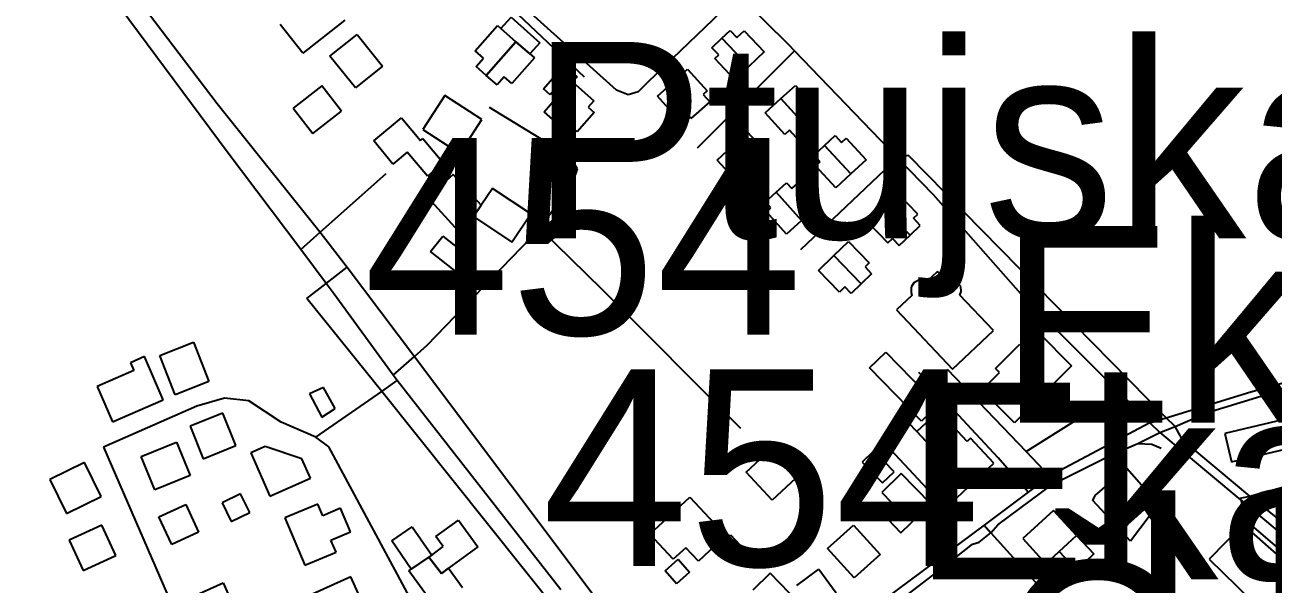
# Model space of a CAD drawing. Extents: x -8864 to 13231, y -7697 to 8949.
# Drawn here: x 73.9 to 467.7, y 3712.7 to 3889.2 of the extents above; entities that cross this region are included whole.
import ezdxf

# ---------------------------------------------------------------- set-up
doc = ezdxf.new("R2010")
doc.units = 0
for name, color, linetype in [('OSM_BUILDING_ALLOTMENT_HOUSE', 9, 'CONTINUOUS'), ('OSM_BUILDING_GARAGE', 9, 'CONTINUOUS'), ('OSM_BUILDING_HOUSE', 9, 'CONTINUOUS'), ('OSM_BUILDING_OFFICE', 9, 'CONTINUOUS'), ('OSM_BUILDING_RESIDENTIAL', 9, 'CONTINUOUS'), ('OSM_BUILDING_YES', 9, 'CONTINUOUS'), ('OSM_HIGHWAY_FOOTWAY', 8, 'CONTINUOUS'), ('OSM_HIGHWAY_RESIDENTIAL', 8, 'CONTINUOUS'), ('OSM_HIGHWAY_SECONDARY', 8, 'CONTINUOUS'), ('OSM_HIGHWAY_SERVICE', 8, 'CONTINUOUS'), ('OSM_HIGHWAY_TRACK', 8, 'CONTINUOUS'), ('OSM_LABELS', 8, 'CONTINUOUS')]:
    doc.layers.add(name, color=color, linetype=linetype)

msp = doc.modelspace()

# ---------------------------------------------------------------- linework, layer by layer
at = {"layer": 'OSM_BUILDING_ALLOTMENT_HOUSE'}
for p, q in [((341.6616, 3754.707969), (338.04751, 3751.205328)), ((348.078139, 3748.09187), (341.6616, 3754.707969)), ((338.04751, 3751.205328), (344.46405, 3744.58923)), ((344.46405, 3744.58923), (348.078139, 3748.09187))]:
    msp.add_line(p, q, dxfattribs=at)
at = {"layer": 'OSM_BUILDING_GARAGE'}
for p, q in [((224.012276, 3888.064044), (227.274144, 3891.688999)), ((227.274144, 3891.688999), (236.324681, 3883.571769)), ((228.744282, 3883.927593), (224.012276, 3888.064044)), ((233.17001, 3880.069129), (228.744282, 3883.927593)), ((236.324681, 3883.571769), (233.17001, 3880.069129)), ((237.434942, 3869.038592), (244.012278, 3876.466413)), ((244.012278, 3876.466413), (248.093442, 3872.874817)), ((246.232799, 3871.562717), (243.690685, 3868.682768)), ((246.623304, 3871.218013), (246.232799, 3871.562717)), ((248.093442, 3872.874817), (246.623304, 3871.218013)), ((239.578893, 3867.137159), (237.434942, 3869.038592)), ((242.151635, 3870.050466), (239.578893, 3867.137159)), ((243.690685, 3868.682768), (242.151635, 3870.050466))]:
    msp.add_line(p, q, dxfattribs=at)
at = {"layer": 'OSM_BUILDING_HOUSE'}
for p, q in [((161.516097, 3880.26928), (154.341518, 3889.387264)), ((174.793281, 3890.710483), (161.516097, 3880.26928)), ((170.099559, 3879.368601), (178.675364, 3886.207089)), ((178.675364, 3886.207089), (186.722838, 3876.155067)), ((178.139376, 3869.30546), (170.099559, 3879.368601)), ((186.722838, 3876.155067), (178.139376, 3869.30546)), ((273.399724, 3866.692379), (282.955621, 3875.265508)), ((282.955621, 3875.265508), (289.104167, 3868.42702)), ((289.104167, 3868.42702), (287.817796, 3867.281712)), ((287.817796, 3867.281712), (289.915805, 3864.946619)), ((206.362963, 3866.903649), (199.387464, 3856.195578)), ((218.047497, 3859.309036), (206.362963, 3866.903649)), ((279.540613, 3859.853891), (273.399724, 3866.692379)), ((289.915805, 3864.946619), (284.012282, 3859.65374)), ((281.914273, 3861.988834), (279.540613, 3859.853891)), ((284.012282, 3859.65374), (281.914273, 3861.988834)), ((199.387464, 3856.195578), (211.071999, 3848.600965)), ((211.071999, 3848.600965), (218.047497, 3859.309036)), ((208.99696, 3842.018225), (201.010742, 3834.746077)), ((217.848416, 3832.299788), (208.99696, 3842.018225)), ((221.355308, 3837.581547), (217.848416, 3832.299788)), ((233.430347, 3829.564393), (221.355308, 3837.581547)), ((201.010742, 3834.746077), (210.566639, 3824.249276)), ((217.848416, 3832.299788), (215.436471, 3828.685953)), ((215.436471, 3828.685953), (217.848416, 3832.299788)), ((210.566639, 3824.249276), (215.436471, 3828.685953)), ((215.436471, 3828.685953), (227.51151, 3820.65768)), ((227.51151, 3820.65768), (233.430347, 3829.564393)), ((411.569724, 3740.65293), (421.577382, 3749.315015)), ((421.577382, 3749.315015), (431.500813, 3737.873057)), ((410.849969, 3739.040603), (411.569724, 3740.65293)), ((422.741241, 3726.264306), (410.849969, 3739.040603)), ((431.500813, 3737.873057), (422.741241, 3726.264306)), ((458.231291, 3731.501587), (447.557476, 3720.48217)), ((481.408935, 3711.05284), (458.231291, 3731.501587)), ((447.557476, 3720.48217), (470.444156, 3698.254304))]:
    msp.add_line(p, q, dxfattribs=at)
at = {"layer": 'OSM_BUILDING_OFFICE'}
for p, q in [((168.085777, 3774.756414), (163.614107, 3772.732666)), ((163.614107, 3772.732666), (167.542132, 3765.41604)), ((171.745808, 3768.118077), (168.085777, 3774.756414)), ((167.542132, 3765.41604), (171.745808, 3768.118077))]:
    msp.add_line(p, q, dxfattribs=at)
at = {"layer": 'OSM_BUILDING_RESIDENTIAL'}
for p, q in [((215.91886, 3881.047644), (222.909672, 3889.03144)), ((222.909672, 3889.03144), (224.012276, 3888.064044)), ((224.012276, 3888.064044), (228.744282, 3883.927593)), ((293.74429, 3884.995064), (296.355316, 3887.474711)), ((296.355316, 3887.474711), (298.514581, 3885.195215)), ((298.514581, 3885.195215), (300.826986, 3887.385755)), ((300.826986, 3887.385755), (307.143985, 3880.714059)), ((219.425752, 3873.275119), (228.744282, 3883.927593)), ((228.744282, 3883.927593), (219.425752, 3873.275119)), ((228.744282, 3883.927593), (233.17001, 3880.069129)), ((290.597275, 3882.02616), (293.74429, 3884.995064)), ((302.212897, 3876.054992), (293.74429, 3884.995064)), ((293.74429, 3884.995064), (302.212897, 3876.054992)), ((218.537543, 3878.757029), (215.91886, 3881.047644)), ((233.17001, 3880.069129), (234.594206, 3878.823746)), ((292.748884, 3879.746664), (290.597275, 3882.02616)), ((291.493141, 3878.567997), (292.748884, 3879.746664)), ((307.143985, 3880.714059), (302.212897, 3876.054992)), ((216.202168, 3876.08835), (218.537543, 3878.757029)), ((219.425752, 3873.275119), (216.202168, 3876.08835)), ((234.594206, 3878.823746), (227.503853, 3870.717635)), ((297.81014, 3871.896302), (291.493141, 3878.567997)), ((302.212897, 3876.054992), (297.81014, 3871.896302)), ((222.879044, 3870.250617), (219.425752, 3873.275119)), ((225.107222, 3872.8081), (222.879044, 3870.250617)), ((227.503853, 3870.717635), (225.107222, 3872.8081)), ((243.690685, 3868.682768), (246.232799, 3871.562717)), ((246.232799, 3871.562717), (246.623304, 3871.218013)), ((246.623304, 3871.218013), (253.376751, 3865.291323)), ((237.634023, 3861.799802), (243.690685, 3868.682768)), ((312.373694, 3865.958493), (316.952562, 3870.106063)), ((316.952562, 3870.106063), (323.101107, 3863.323173)), ((253.376751, 3865.291323), (251.531421, 3863.200858)), ((307.43495, 3861.488457), (312.373694, 3865.958493)), ((312.373694, 3865.958493), (320.658534, 3856.80715)), ((320.658534, 3856.80715), (312.373694, 3865.958493)), ((323.101107, 3863.323173), (321.592685, 3861.955475)), ((244.770318, 3855.528409), (237.634023, 3861.799802)), ((253.422692, 3861.544054), (248.070471, 3855.472811)), ((251.531421, 3863.200858), (253.422692, 3861.544054)), ((313.637094, 3854.638849), (307.43495, 3861.488457)), ((323.736636, 3859.587023), (320.658534, 3856.80715)), ((321.592685, 3861.955475), (323.736636, 3859.587023)), ((246.186857, 3857.129615), (244.770318, 3855.528409)), ((248.070471, 3855.472811), (246.186857, 3857.129615)), ((315.107232, 3855.962069), (313.637094, 3854.638849)), ((317.189928, 3853.671453), (315.107232, 3855.962069)), ((320.658534, 3856.80715), (317.189928, 3853.671453)), ((297.143984, 3851.058372), (301.822392, 3855.350497)), ((301.822392, 3855.350497), (308.238931, 3848.378575)), ((326.148581, 3851.180687), (329.479362, 3854.260786)), ((329.479362, 3854.260786), (331.45486, 3852.125844)), ((331.45486, 3852.125844), (332.932655, 3853.493541)), ((332.932655, 3853.493541), (339.31091, 3846.610575)), ((292.235867, 3846.543858), (297.143984, 3851.058372)), ((305.283341, 3842.207256), (297.143984, 3851.058372)), ((297.143984, 3851.058372), (305.283341, 3842.207256)), ((308.238931, 3848.378575), (306.217492, 3846.521619)), ((322.856084, 3848.145065), (326.148581, 3851.180687)), ((324.808611, 3846.032362), (322.856084, 3848.145065)), ((326.148581, 3851.180687), (334.494677, 3842.162778)), ((334.494677, 3842.162778), (326.148581, 3851.180687)), ((298.698348, 3839.527459), (292.235867, 3846.543858)), ((307.940309, 3844.653545), (305.283341, 3842.207256)), ((306.217492, 3846.521619), (307.940309, 3844.653545)), ((323.34613, 3844.686903), (324.808611, 3846.032362)), ((329.739699, 3837.770579), (323.34613, 3844.686903)), ((339.31091, 3846.610575), (334.494677, 3842.162778)), ((300.298655, 3840.995232), (298.698348, 3839.527459)), ((301.983188, 3839.171635), (300.298655, 3840.995232)), ((305.283341, 3842.207256), (301.983188, 3839.171635)), ((334.494677, 3842.162778), (329.739699, 3837.770579)), ((307.519176, 3833.345021), (310.872928, 3836.380642)), ((310.872928, 3836.380642), (314.196053, 3839.382905)), ((318.920403, 3827.473929), (310.872928, 3836.380642)), ((310.872928, 3836.380642), (318.920403, 3827.473929)), ((314.196053, 3839.382905), (315.834644, 3837.581547)), ((315.834644, 3837.581547), (317.389009, 3838.982603)), ((317.389009, 3838.982603), (323.805549, 3831.888367)), ((349.456394, 3835.813548), (344.89284, 3831.454707)), ((355.558998, 3829.430959), (349.456394, 3835.813548)), ((309.234337, 3831.454707), (307.519176, 3833.345021)), ((323.805549, 3831.888367), (318.920403, 3827.473929)), ((307.810141, 3830.164846), (309.234337, 3831.454707)), ((314.150111, 3823.170685), (307.810141, 3830.164846)), ((344.89284, 3831.454707), (339.977066, 3826.762281)), ((353.139396, 3822.825981), (344.89284, 3831.454707)), ((344.89284, 3831.454707), (353.139396, 3822.825981)), ((354.219028, 3828.152218), (355.558998, 3829.430959)), ((356.370636, 3825.90608), (354.219028, 3828.152218)), ((318.920403, 3827.473929), (314.150111, 3823.170685)), ((339.977066, 3826.762281), (346.094984, 3820.368573)), ((353.139396, 3822.825981), (356.370636, 3825.90608)), ((329.104171, 3816.443392), (333.667724, 3820.85783)), ((333.667724, 3820.85783), (340.229746, 3814.086059)), ((346.094984, 3820.368573), (347.588093, 3821.802987)), ((347.588093, 3821.802987), (349.724388, 3819.567969)), ((349.724388, 3819.567969), (353.139396, 3822.825981)), ((324.211368, 3811.706488), (329.104171, 3816.443392)), ((329.104171, 3816.443392), (337.756546, 3807.514439)), ((337.756546, 3807.514439), (329.104171, 3816.443392)), ((340.229746, 3814.086059), (338.928062, 3812.829557)), ((338.928062, 3812.829557), (341.018414, 3810.661256)), ((330.865274, 3804.834641), (324.211368, 3811.706488)), ((341.018414, 3810.661256), (337.756546, 3807.514439)), ((332.549807, 3806.469207), (330.865274, 3804.834641)), ((334.548276, 3804.400981), (332.549807, 3806.469207)), ((337.756546, 3807.514439), (334.548276, 3804.400981))]:
    msp.add_line(p, q, dxfattribs=at)
at = {"layer": 'OSM_BUILDING_YES'}
for p, q in [((167.565103, 3869.95039), (158.483938, 3862.889513)), ((173.728962, 3862.022192), (167.565103, 3869.95039)), ((158.483938, 3862.889513), (164.647798, 3854.961314)), ((164.647798, 3854.961314), (173.728962, 3862.022192)), ((183.920388, 3852.570623), (192.710588, 3859.865011)), ((192.710588, 3859.865011), (198.637082, 3852.748535)), ((189.984707, 3845.276236), (183.920388, 3852.570623)), ((198.637082, 3852.748535), (199.387464, 3853.371227)), ((199.387464, 3853.371227), (205.872917, 3845.587582)), ((194.509975, 3849.034625), (189.984707, 3845.276236)), ((200.849946, 3841.417772), (194.509975, 3849.034625)), ((205.872917, 3845.587582), (200.849946, 3841.417772)), ((201.868322, 3817.644297), (205.735092, 3822.536874)), ((205.735092, 3822.536874), (214.670774, 3815.487115)), ((210.804005, 3810.594539), (201.868322, 3817.644297)), ((214.670774, 3815.487115), (210.804005, 3810.594539)), ((355.727451, 3808.492955), (354.333883, 3807.747949)), ((357.312444, 3808.448477), (355.727451, 3808.492955)), ((358.200652, 3808.003697), (357.312444, 3808.448477)), ((361.814741, 3811.406262), (358.200652, 3808.003697)), ((365.313976, 3807.692351), (361.814741, 3811.406262)), ((353.499273, 3806.39137), (353.453331, 3804.812402)), ((353.453331, 3804.812402), (353.744296, 3803.800529)), ((354.333883, 3807.747949), (353.499273, 3806.39137)), ((366.431893, 3808.070414), (365.313976, 3807.692351)), ((368.009229, 3807.770188), (366.431893, 3808.070414)), ((369.111832, 3806.602641), (368.009229, 3807.770188)), ((368.874466, 3803.911724), (369.310913, 3805.012553)), ((369.310913, 3805.012553), (369.111832, 3806.602641)), ((353.744296, 3803.800529), (348.889778, 3799.230417)), ((379.425769, 3792.736633), (368.874466, 3803.911724)), ((348.889778, 3799.230417), (366.508463, 3780.560789)), ((366.508463, 3780.560789), (379.425769, 3792.736633)), ((116.424209, 3784.886272), (127.067395, 3789.022723)), ((127.067395, 3789.022723), (131.898943, 3776.59113)), ((380.068954, 3780.74982), (387.817807, 3788.466748)), ((387.817807, 3788.466748), (389.111834, 3787.176887)), ((389.111834, 3787.176887), (393.836184, 3791.880432)), ((393.836184, 3791.880432), (404.12715, 3781.572663)), ((121.263413, 3772.465798), (116.424209, 3784.886272)), ((340.359915, 3780.938852), (345.482427, 3785.920384)), ((345.482427, 3785.920384), (361.914282, 3769.040995)), ((111.592662, 3784.47485), (107.166934, 3782.551178)), ((107.166934, 3782.551178), (108.231252, 3780.10489)), ((117.519155, 3770.842352), (111.592662, 3784.47485)), ((356.79177, 3764.059462), (340.359915, 3780.938852)), ((381.362982, 3779.44884), (380.068954, 3780.74982)), ((404.12715, 3781.572663), (398.307854, 3775.768288)), ((108.231252, 3780.10489), (96.653916, 3775.06776)), ((375.758081, 3773.866854), (381.362982, 3779.44884)), ((96.653916, 3775.06776), (101.523748, 3763.892669)), ((131.898943, 3776.59113), (121.263413, 3772.465798)), ((386.04139, 3763.559085), (375.758081, 3773.866854)), ((399.257318, 3774.823131), (393.147057, 3768.729649)), ((398.307854, 3775.768288), (399.257318, 3774.823131)), ((101.523748, 3763.892669), (117.519155, 3770.842352)), ((361.914282, 3769.040995), (356.79177, 3764.059462)), ((392.197593, 3769.685925), (386.04139, 3763.559085)), ((393.147057, 3768.729649), (392.197593, 3769.685925)), ((136.309356, 3766.650304), (126.003077, 3762.513852)), ((140.436463, 3756.387012), (136.309356, 3766.650304)), ((362.251188, 3767.295234), (355.298661, 3760.834809)), ((371.1639, 3757.721351), (362.251188, 3767.295234)), ((481.11797, 3767.006127), (452.427309, 3760.200998)), ((126.003077, 3762.513852), (130.130183, 3752.250561)), ((352.794832, 3763.525726), (345.505398, 3756.742836)), ((355.298661, 3760.834809), (352.794832, 3763.525726)), ((110.536, 3752.91773), (121.692203, 3757.454483)), ((121.692203, 3757.454483), (125.972449, 3746.935443)), ((371.569719, 3743.354967), (355.298661, 3760.834809)), ((355.298661, 3760.834809), (371.569719, 3743.354967)), ((372.251189, 3758.733225), (371.1639, 3757.721351)), ((379.609536, 3750.827266), (372.251189, 3758.733225)), ((452.427309, 3760.200998), (454.555946, 3751.216448)), ((454.555946, 3751.216448), (483.246607, 3758.021577)), ((130.130183, 3752.250561), (140.436463, 3756.387012)), ((149.609511, 3756.097905), (145.0919, 3754.107516)), ((145.0919, 3754.107516), (151.156219, 3740.43054)), ((161.186848, 3752.239441), (149.609511, 3756.097905)), ((301.454857, 3748.014034), (308.759605, 3754.796924)), ((308.759605, 3754.796924), (316.967876, 3745.968047)), ((345.505398, 3756.742836), (364.280285, 3736.572076)), ((92.611036, 3751.083014), (81.692199, 3745.723418)), ((97.902002, 3740.319345), (92.611036, 3751.083014)), ((114.816245, 3742.39869), (110.536, 3752.91773)), ((163.920386, 3746.079242), (161.186848, 3752.239441)), ((371.569719, 3743.354967), (379.609536, 3750.827266)), ((81.692199, 3745.723418), (86.983164, 3734.95975)), ((125.972449, 3746.935443), (114.816245, 3742.39869)), ((151.156219, 3740.43054), (163.920386, 3746.079242)), ((309.663127, 3739.185157), (301.454857, 3748.014034)), ((316.967876, 3745.968047), (309.663127, 3739.185157)), ((350.367573, 3747.580374), (344.203713, 3741.631445)), ((359.655476, 3737.973132), (350.367573, 3747.580374)), ((344.203713, 3741.631445), (347.304785, 3738.417912)), ((364.280285, 3736.572076), (371.569719, 3743.354967)), ((86.983164, 3734.95975), (97.902002, 3740.319345)), ((116.140901, 3733.936756), (124.624822, 3737.817459)), ((124.624822, 3737.817459), (128.644731, 3729.03306)), ((141.88363, 3741.186665), (136.07199, 3738.373434)), ((136.07199, 3738.373434), (138.958668, 3732.424505)), ((144.770307, 3735.237737), (141.88363, 3741.186665)), ((166.286389, 3737.950893), (155.857598, 3733.580932)), ((167.840754, 3734.248102), (166.286389, 3737.950893)), ((271.03372, 3728.454846), (283.667719, 3740.141433)), ((283.667719, 3740.141433), (291.332344, 3731.857411)), ((347.304785, 3738.417912), (344.073545, 3735.304454)), ((350.252718, 3728.899626), (359.655476, 3737.973132)), ((120.168466, 3725.152357), (116.140901, 3733.936756)), ((138.958668, 3732.424505), (144.770307, 3735.237737)), ((155.857598, 3733.580932), (162.143969, 3718.591856)), ((173.445655, 3736.594315), (167.840754, 3734.248102)), ((176.569698, 3729.144255), (173.445655, 3736.594315)), ((344.073545, 3735.304454), (350.252718, 3728.899626)), ((398.384424, 3735.882667), (388.721329, 3727.06491)), ((405.658544, 3728.054545), (398.384424, 3735.882667)), ((98.131711, 3731.268078), (87.840745, 3726.508935)), ((102.549782, 3721.727553), (98.131711, 3731.268078)), ((189.632486, 3726.275426), (196.079654, 3730.723223)), ((196.079654, 3730.723223), (202.220543, 3721.849868)), ((203.514571, 3727.698721), (210.643208, 3732.869285)), ((210.643208, 3732.869285), (216.745812, 3724.462948)), ((291.332344, 3731.857411), (288.016877, 3728.788431)), ((327.128673, 3723.906974), (335.283345, 3731.290317)), ((335.283345, 3731.290317), (343.70601, 3721.983302)), ((87.840745, 3726.508935), (92.258816, 3716.96841)), ((128.644731, 3729.03306), (120.168466, 3725.152357)), ((170.398181, 3726.553413), (176.569698, 3729.144255)), ((172.006144, 3722.728308), (170.398181, 3726.553413)), ((195.758061, 3717.42431), (189.632486, 3726.275426)), ((205.849946, 3724.485187), (203.514571, 3727.698721)), ((278.415038, 3720.48217), (271.03372, 3728.454846)), ((288.016877, 3728.788431), (291.692222, 3724.818772)), ((291.990844, 3724.107125), (296.500798, 3728.221337)), ((296.500798, 3728.221337), (299.617185, 3724.807653)), ((388.721329, 3727.06491), (395.987792, 3719.103353)), ((400.222096, 3722.939578), (405.658544, 3728.054545)), ((400.222096, 3722.939578), (405.658544, 3728.054545)), ((405.658544, 3728.054545), (411.171561, 3722.216811)), ((92.258816, 3716.96841), (102.549782, 3721.727553)), ((162.143969, 3718.591856), (172.006144, 3722.728308)), ((202.220543, 3721.849868), (201.339991, 3721.193818)), ((201.339991, 3721.193818), (202.220543, 3721.849868)), ((202.220543, 3721.849868), (205.849946, 3724.485187)), ((216.745812, 3724.462948), (207.503851, 3717.646699)), ((282.366034, 3724.140483), (278.415038, 3720.48217)), ((286.332344, 3719.870598), (282.366034, 3724.140483)), ((291.692222, 3724.818772), (286.332344, 3719.870598)), ((295.10723, 3720.69344), (291.990844, 3724.107125)), ((299.617185, 3724.807653), (295.10723, 3720.69344)), ((335.551339, 3714.611078), (327.128673, 3723.906974)), ((343.70601, 3721.983302), (335.551339, 3714.611078)), ((395.987792, 3719.103353), (400.222096, 3722.939578)), ((405.735114, 3717.090725), (400.222096, 3722.939578)), ((411.171561, 3722.216811), (405.735114, 3717.090725)), ((195.758061, 3717.42431), (201.339991, 3721.193818)), ((201.339991, 3721.193818), (195.758061, 3717.42431)), ((201.339991, 3721.193818), (205.245046, 3715.956537)), ((205.245046, 3715.956537), (201.339991, 3721.193818)), ((205.245046, 3715.956537), (207.503851, 3717.646699)), ((207.503851, 3717.646699), (205.245046, 3715.956537)), ((207.503851, 3717.646699), (211.95255, 3711.608815)), ((275.819326, 3716.812738), (279.954089, 3720.48217)), ((279.954089, 3720.48217), (283.53755, 3716.456914)), ((176.71518, 3714.955782), (161.569696, 3708.139533)), ((182.343052, 3702.457472), (176.71518, 3714.955782)), ((195.007678, 3716.879454), (195.758061, 3717.42431)), ((203.399716, 3705.304063), (195.007678, 3716.879454)), ((279.39513, 3712.787481), (275.819326, 3716.812738)), ((283.53755, 3716.456914), (279.39513, 3712.787481)), ((308.989314, 3716.08997), (303.529896, 3710.774853)), ((324.211368, 3700.478203), (308.989314, 3716.08997)), ((317.381352, 3712.264865), (324.303252, 3717.390951)), ((324.303252, 3717.390951), (329.846897, 3709.885294)), ((125.895879, 3708.373043), (136.370612, 3713.009871)), ((136.370612, 3713.009871), (140.903538, 3702.768818))]:
    msp.add_line(p, q, dxfattribs=at)
at = {"layer": 'OSM_HIGHWAY_FOOTWAY'}
for p, q in [((73.85912, 3944.751218), (134.494655, 3864.435122)), ((229.326212, 3892.567439), (250.260364, 3872.830339)), ((134.494655, 3864.435122), (166.975516, 3823.748898)), ((352.695291, 3847.956034), (349.203714, 3847.222147)), ((433.974014, 3765.19365), (352.695291, 3847.956034)), ((166.975516, 3823.748898), (175.566635, 3812.718362)), ((168.943357, 3807.614515), (175.566635, 3812.718362)), ((175.566635, 3812.718362), (196.74581, 3784.541567)), ((162.833096, 3802.866491), (168.943357, 3807.614515)), ((186.447187, 3773.477672), (162.833096, 3802.866491)), ((196.74581, 3784.541567), (281.516111, 3671.678717)), ((463.797907, 3771.976541), (522.649368, 3788.255478)), ((251.554392, 3692.027388), (186.447187, 3773.477672)), ((446.998518, 3766.894932), (463.797907, 3771.976541)), ((436.768808, 3762.424896), (433.974014, 3765.19365)), ((436.768808, 3762.424896), (446.998518, 3766.894932)), ((431.960231, 3760.534583), (436.768808, 3762.424896)), ((439.134811, 3758.166131), (436.768808, 3762.424896)), ((416.914288, 3753.629378), (425.045989, 3757.07642)), ((425.045989, 3757.07642), (431.140936, 3760.056444)), ((425.045989, 3757.07642), (429.379833, 3756.809553)), ((431.140936, 3760.056444), (431.960231, 3760.534583)), ((460.344614, 3740.463898), (439.134811, 3758.166131)), ((397.947976, 3744.14445), (416.914288, 3753.629378)), ((429.379833, 3756.809553), (432.358394, 3755.586408)), ((380.804023, 3731.345914), (397.947976, 3744.14445)), ((458.644767, 3733.036077), (457.764216, 3739.029484)), ((480.918889, 3724.007049), (460.344614, 3740.463898)), ((378.644758, 3728.799551), (380.804023, 3731.345914)), ((458.644767, 3733.036077), (481.646301, 3713.287858)), ((372.810148, 3725.319149), (374.908158, 3725.930721)), ((374.908158, 3725.930721), (378.644758, 3728.799551)), ((364.203715, 3718.413944), (372.810148, 3725.319149)), ((350.321631, 3707.783709), (364.203715, 3718.413944))]:
    msp.add_line(p, q, dxfattribs=at)
at = {"layer": 'OSM_HIGHWAY_RESIDENTIAL'}
for p, q in [((260.490075, 3868.604932), (229.395125, 3896.637173)), ((299.004627, 3898.67204), (270.35225, 3871.162415)), ((314.954093, 3882.826763), (299.004627, 3898.67204)), ((316.669254, 3881.047644), (314.954093, 3882.826763)), ((349.203714, 3847.222147), (316.669254, 3881.047644)), ((270.35225, 3871.162415), (267.350719, 3868.104555)), ((264.18839, 3867.159398), (260.490075, 3868.604932)), ((267.350719, 3868.104555), (264.18839, 3867.159398)), ((246.133258, 3847.444537), (220.467099, 3863.1675)), ((248.192983, 3843.786224), (246.133258, 3847.444537)), ((246.898955, 3840.061194), (248.192983, 3843.786224)), ((360.536027, 3835.524441), (349.203714, 3847.222147)), ((236.271083, 3824.960923), (246.898955, 3840.061194)), ((389.709078, 3802.488428), (360.536027, 3835.524441)), ((200.758062, 3788.088685), (236.271083, 3824.960923)), ((389.709078, 3802.488428), (428.836188, 3763.625802)), ((460.666207, 3773.366477), (522.243549, 3790.657288)), ((190.061277, 3778.592639), (196.74581, 3784.541567)), ((196.74581, 3784.541567), (200.758062, 3788.088685)), ((186.447187, 3773.477672), (191.332333, 3776.969193)), ((165.666174, 3759.044571), (186.447187, 3773.477672)), ((433.974014, 3765.19365), (460.666207, 3773.366477)), ((128.139371, 3768.851963), (98.690669, 3755.942232)), ((136.784089, 3771.409446), (128.139371, 3768.851963)), ((144.471685, 3770.553246), (136.784089, 3771.409446)), ((154.670767, 3763.748116), (144.471685, 3770.553246)), ((428.836188, 3763.625802), (433.974014, 3765.19365)), ((165.666174, 3759.044571), (154.670767, 3763.748116)), ((428.836188, 3763.625802), (397.136338, 3746.768651)), ((428.836188, 3763.625802), (431.960231, 3760.534583)), ((169.69374, 3755.99783), (165.666174, 3759.044571)), ((431.960231, 3760.534583), (456.921949, 3739.718892)), ((98.690669, 3755.942232), (175.574292, 3578.274978)), ((195.237387, 3708.617671), (169.69374, 3755.99783)), ((397.136338, 3746.768651), (390.451804, 3741.698162)), ((390.451804, 3741.698162), (376.523778, 3731.301436)), ((456.921949, 3739.718892), (457.764216, 3739.029484)), ((457.764216, 3739.029484), (477.044463, 3722.728308)), ((376.523778, 3731.301436), (341.324693, 3705.103912)), ((376.523778, 3731.301436), (378.644758, 3728.799551)), ((378.644758, 3728.799551), (439.157782, 3662.115953))]:
    msp.add_line(p, q, dxfattribs=at)
at = {"layer": 'OSM_HIGHWAY_SECONDARY'}
for p, q in [((137.710582, 3849.179178), (92.366013, 3910.258551)), ((160.880569, 3818.344825), (137.710582, 3849.179178)), ((168.943357, 3807.614515), (160.880569, 3818.344825)), ((171.38593, 3804.256428), (168.943357, 3807.614515)), ((190.061277, 3778.592639), (171.38593, 3804.256428)), ((191.332333, 3776.969193), (190.061277, 3778.592639)), ((242.909674, 3710.83045), (191.332333, 3776.969193))]:
    msp.add_line(p, q, dxfattribs=at)
at = {"layer": 'OSM_HIGHWAY_SERVICE'}
for p, q in [((316.669254, 3881.047644), (285.972466, 3850.302247)), ((349.203714, 3847.222147), (318.52224, 3818.189152)), ((166.975516, 3823.748898), (187.863727, 3842.273973)), ((160.880569, 3818.344825), (166.975516, 3823.748898)), ((364.885186, 3780.571908), (389.75502, 3754.507818)), ((380.934192, 3752.573026), (355.88059, 3779.459959)), ((389.75502, 3754.507818), (414.724395, 3770.186302)), ((460.344614, 3740.463898), (564.762696, 3769.129951)), ((389.75502, 3754.507818), (397.136338, 3746.768651)), ((390.451804, 3741.698162), (380.934192, 3752.573026)), ((456.921949, 3739.718892), (460.344614, 3740.463898))]:
    msp.add_line(p, q, dxfattribs=at)
at = {"layer": 'OSM_HIGHWAY_TRACK'}
for p, q in [((236.271083, 3824.960923), (255.888236, 3805.824276)), ((255.888236, 3805.824276), (299.632498, 3761.924519))]:
    msp.add_line(p, q, dxfattribs=at)

# ---------------------------------------------------------------- texts
at = {"layer": 'OSM_LABELS'}
for s, p in [('Ptujska cesta', (233.222043, 3821.795186)), ('454', (180.723603, 3791.424533)), ('Ekartova ulica', (381.01161, 3763.671089)), ('454', (237.012808, 3718.39213)), ('Ekartova ulica', (353.520373, 3714.180757)), ('Ulica ob borovju', (422.716844, 3680.23339)), ('Črnice', (380.323345, 3657.778997))]:
    msp.add_text(s, height=62.042552, dxfattribs=at).set_placement(p)

doc.saveas('drawing.dxf')
